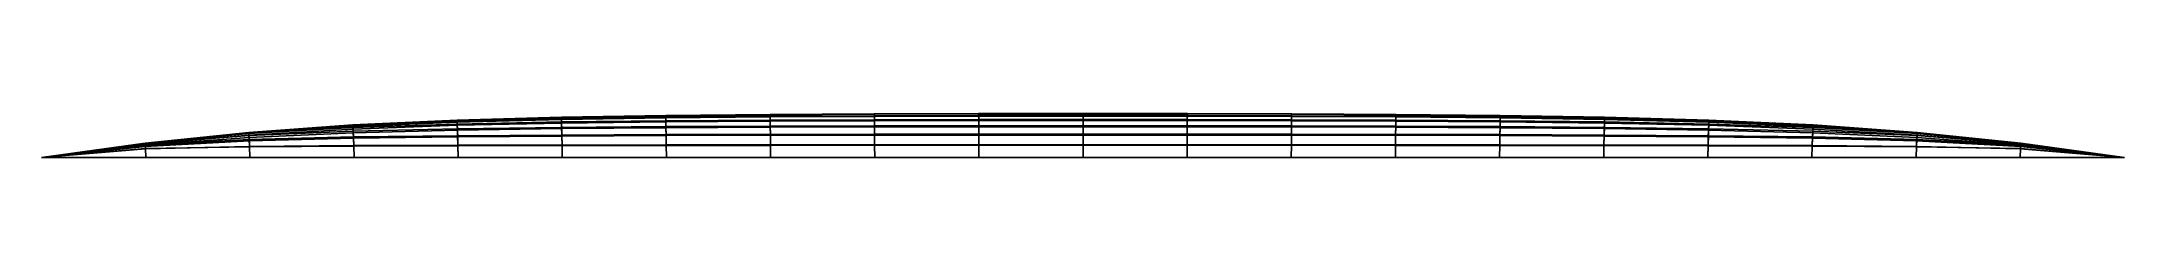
# Model space of a CAD drawing. Header units: metres. Extents: x 0 to 40, y 0 to 0.8.
import ezdxf

# ---------------------------------------------------------------- set-up
doc = ezdxf.new("R2010")
doc.units = ezdxf.units.M
doc.layers.add('Deflected structure', color=30, linetype='Continuous')
doc.layers.add('Original structure', color=3, linetype='Continuous')

msp = doc.modelspace()

# ---------------------------------------------------------------- linework, layer by layer
at = {"layer": 'Deflected structure'}
for p, q in [((11.985, 0.805, 13.463), (9.982, 0.771, 13.463)), ((11.985, 0.8, 11.535), (9.982, 0.766, 11.535)), ((13.989, 0.824, 13.463), (11.985, 0.805, 13.463)), ((13.989, 0.82, 11.535), (11.985, 0.8, 11.535)), ((11.985, 0.805, 13.463), (11.985, 0.8, 11.535)), ((11.986, 0.773, 15.391), (11.985, 0.805, 13.463)), ((11.985, 0.8, 11.535), (11.987, 0.76, 9.607)), ((15.992, 0.835, 13.463), (13.989, 0.824, 13.463)), ((15.993, 0.831, 11.534), (13.989, 0.82, 11.535)), ((13.989, 0.824, 13.463), (13.989, 0.82, 11.535)), ((13.989, 0.789, 15.392), (13.989, 0.824, 13.463)), ((13.989, 0.82, 11.535), (13.99, 0.778, 9.606)), ((17.996, 0.84, 13.463), (15.992, 0.835, 13.463)), ((15.992, 0.835, 13.463), (15.993, 0.831, 11.534)), ((15.993, 0.799, 15.392), (15.992, 0.835, 13.463)), ((17.996, 0.836, 11.534), (15.993, 0.831, 11.534)), ((15.993, 0.831, 11.534), (15.993, 0.788, 9.606)), ((17.996, 0.803, 15.392), (15.993, 0.799, 15.392)), ((20, 0.842, 13.463), (17.996, 0.84, 13.463)), ((17.996, 0.84, 13.463), (17.996, 0.836, 11.534)), ((17.996, 0.803, 15.392), (17.996, 0.84, 13.463)), ((20, 0.838, 11.534), (17.996, 0.836, 11.534)), ((17.996, 0.836, 11.534), (17.997, 0.793, 9.606)), ((20, 0.805, 15.392), (17.996, 0.803, 15.392)), ((17.997, 0.725, 17.319), (17.996, 0.803, 15.392)), ((20, 0.842, 13.463), (20, 0.838, 11.534)), ((20, 0.805, 15.392), (20, 0.842, 13.463)), ((22.004, 0.84, 13.463), (20, 0.842, 13.463)), ((20, 0.838, 11.534), (20, 0.794, 9.606)), ((22.004, 0.836, 11.534), (20, 0.838, 11.534)), ((20, 0.726, 17.319), (20, 0.805, 15.392)), ((22.004, 0.803, 15.392), (20, 0.805, 15.392)), ((22.004, 0.836, 11.534), (22.003, 0.793, 9.606)), ((22.003, 0.725, 17.319), (22.004, 0.803, 15.392)), ((22.004, 0.84, 13.463), (22.004, 0.836, 11.534)), ((22.004, 0.803, 15.392), (22.004, 0.84, 13.463)), ((24.008, 0.835, 13.463), (22.004, 0.84, 13.463)), ((24.007, 0.831, 11.534), (22.004, 0.836, 11.534)), ((24.007, 0.799, 15.392), (22.004, 0.803, 15.392)), ((24.008, 0.835, 13.463), (24.007, 0.831, 11.534)), ((24.007, 0.799, 15.392), (24.008, 0.835, 13.463)), ((24.007, 0.831, 11.534), (24.007, 0.788, 9.606)), ((26.011, 0.82, 11.535), (24.007, 0.831, 11.534)), ((26.011, 0.824, 13.463), (24.008, 0.835, 13.463)), ((26.011, 0.82, 11.535), (26.01, 0.778, 9.606)), ((26.011, 0.824, 13.463), (26.011, 0.82, 11.535)), ((26.011, 0.789, 15.392), (26.011, 0.824, 13.463)), ((28.015, 0.805, 13.463), (26.011, 0.824, 13.463)), ((28.015, 0.8, 11.535), (26.011, 0.82, 11.535)), ((28.015, 0.8, 11.535), (28.013, 0.76, 9.607)), ((28.014, 0.773, 15.391), (28.015, 0.805, 13.463)), ((28.015, 0.805, 13.463), (28.015, 0.8, 11.535)), ((30.018, 0.771, 13.463), (28.015, 0.805, 13.463)), ((30.018, 0.766, 11.535), (28.015, 0.8, 11.535)), ((3.978, 0.48, 13.462), (1.985, 0.275, 13.461)), ((3.978, 0.476, 15.388), (1.985, 0.276, 15.385)), ((3.979, 0.473, 11.536), (1.985, 0.27, 11.536)), ((3.979, 0.458, 17.313), (1.985, 0.273, 17.31)), ((3.982, 0.418, 19.239), (1.985, 0.263, 19.234)), ((3.98, 0.457, 9.611), (1.986, 0.262, 9.612)), ((3.982, 0.429, 7.685), (1.987, 0.25, 7.688)), ((5.977, 0.623, 13.463), (3.978, 0.48, 13.462)), ((5.977, 0.61, 15.389), (3.978, 0.476, 15.388)), ((3.978, 0.48, 13.462), (3.979, 0.473, 11.536)), ((3.978, 0.476, 15.388), (3.978, 0.48, 13.462)), ((3.979, 0.458, 17.313), (3.978, 0.476, 15.388)), ((5.977, 0.616, 11.536), (3.979, 0.473, 11.536)), ((5.979, 0.573, 17.316), (3.979, 0.458, 17.313)), ((3.979, 0.473, 11.536), (3.98, 0.457, 9.611)), ((3.982, 0.418, 19.239), (3.979, 0.458, 17.313)), ((5.979, 0.591, 9.609), (3.98, 0.457, 9.611)), ((3.98, 0.457, 9.611), (3.982, 0.429, 7.685)), ((5.982, 0.545, 7.683), (3.982, 0.429, 7.685)), ((5.983, 0.504, 19.242), (3.982, 0.418, 19.239)), ((3.982, 0.429, 7.685), (3.985, 0.385, 5.76)), ((3.987, 0.343, 21.164), (3.982, 0.418, 19.239)), ((5.985, 0.474, 5.758), (3.985, 0.385, 5.76)), ((7.979, 0.715, 13.463), (5.977, 0.623, 13.463)), ((7.979, 0.709, 11.535), (5.977, 0.616, 11.536)), ((7.979, 0.693, 15.391), (5.977, 0.61, 15.389)), ((5.977, 0.623, 13.463), (5.977, 0.616, 11.536)), ((5.977, 0.61, 15.389), (5.977, 0.623, 13.463)), ((5.977, 0.616, 11.536), (5.979, 0.591, 9.609)), ((5.979, 0.573, 17.316), (5.977, 0.61, 15.389)), ((7.981, 0.676, 9.608), (5.979, 0.591, 9.609)), ((7.981, 0.64, 17.318), (5.979, 0.573, 17.316)), ((5.979, 0.591, 9.609), (5.982, 0.545, 7.683)), ((5.983, 0.504, 19.242), (5.979, 0.573, 17.316)), ((7.983, 0.616, 7.682), (5.982, 0.545, 7.683)), ((5.982, 0.545, 7.683), (5.985, 0.474, 5.758)), ((7.985, 0.55, 19.243), (5.983, 0.504, 19.242)), ((5.988, 0.392, 21.166), (5.983, 0.504, 19.242)), ((7.987, 0.524, 5.756), (5.985, 0.474, 5.758)), ((5.985, 0.474, 5.758), (5.99, 0.369, 3.834)), ((7.989, 0.416, 21.167), (5.988, 0.392, 21.166)), ((9.982, 0.771, 13.463), (7.979, 0.715, 13.463)), ((9.982, 0.766, 11.535), (7.979, 0.709, 11.535)), ((9.982, 0.743, 15.391), (7.979, 0.693, 15.391)), ((7.979, 0.715, 13.463), (7.979, 0.709, 11.535)), ((7.979, 0.693, 15.391), (7.979, 0.715, 13.463)), ((7.979, 0.709, 11.535), (7.981, 0.676, 9.608)), ((7.981, 0.64, 17.318), (7.979, 0.693, 15.391)), ((9.983, 0.729, 9.607), (7.981, 0.676, 9.608)), ((9.984, 0.68, 17.318), (7.981, 0.64, 17.318)), ((7.981, 0.676, 9.608), (7.983, 0.616, 7.682)), ((7.985, 0.55, 19.243), (7.981, 0.64, 17.318)), ((9.986, 0.659, 7.681), (7.983, 0.616, 7.682)), ((7.983, 0.616, 7.682), (7.987, 0.524, 5.756)), ((9.987, 0.576, 19.244), (7.985, 0.55, 19.243)), ((7.989, 0.416, 21.167), (7.985, 0.55, 19.243)), ((9.989, 0.553, 5.756), (7.987, 0.524, 5.756)), ((7.987, 0.524, 5.756), (7.991, 0.395, 3.834)), ((9.991, 0.43, 21.167), (7.989, 0.416, 21.167)), ((7.995, 0.233, 23.086), (7.989, 0.416, 21.167)), ((9.993, 0.411, 3.833), (7.991, 0.395, 3.834)), ((11.986, 0.773, 15.391), (9.982, 0.743, 15.391)), ((9.982, 0.771, 13.463), (9.982, 0.766, 11.535)), ((9.982, 0.743, 15.391), (9.982, 0.771, 13.463)), ((9.982, 0.766, 11.535), (9.983, 0.729, 9.607)), ((9.984, 0.68, 17.318), (9.982, 0.743, 15.391)), ((11.987, 0.76, 9.607), (9.983, 0.729, 9.607)), ((9.983, 0.729, 9.607), (9.986, 0.659, 7.681)), ((11.987, 0.702, 17.319), (9.984, 0.68, 17.318)), ((9.987, 0.576, 19.244), (9.984, 0.68, 17.318)), ((11.988, 0.683, 7.68), (9.986, 0.659, 7.681)), ((9.986, 0.659, 7.681), (9.989, 0.553, 5.756)), ((11.99, 0.591, 19.244), (9.987, 0.576, 19.244)), ((9.991, 0.43, 21.167), (9.987, 0.576, 19.244)), ((11.991, 0.57, 5.755), (9.989, 0.553, 5.756)), ((9.989, 0.553, 5.756), (9.993, 0.411, 3.833)), ((11.993, 0.437, 21.167), (9.991, 0.43, 21.167)), ((9.996, 0.238, 23.086), (9.991, 0.43, 21.167)), ((11.994, 0.419, 3.833), (9.993, 0.411, 3.833)), ((9.993, 0.411, 3.833), (9.996, 0.228, 1.914)), ((13.989, 0.789, 15.392), (11.986, 0.773, 15.391)), ((11.987, 0.702, 17.319), (11.986, 0.773, 15.391)), ((13.99, 0.778, 9.606), (11.987, 0.76, 9.607)), ((11.987, 0.76, 9.607), (11.988, 0.683, 7.68)), ((13.99, 0.715, 17.319), (11.987, 0.702, 17.319)), ((11.99, 0.591, 19.244), (11.987, 0.702, 17.319)), ((13.991, 0.697, 7.68), (11.988, 0.683, 7.68)), ((11.988, 0.683, 7.68), (11.991, 0.57, 5.755)), ((13.992, 0.599, 19.245), (11.99, 0.591, 19.244)), ((11.993, 0.437, 21.167), (11.99, 0.591, 19.244)), ((13.993, 0.579, 5.755), (11.991, 0.57, 5.755)), ((11.991, 0.57, 5.755), (11.994, 0.419, 3.833)), ((13.995, 0.442, 21.167), (11.993, 0.437, 21.167)), ((11.997, 0.24, 23.086), (11.993, 0.437, 21.167)), ((13.996, 0.425, 3.833), (11.994, 0.419, 3.833)), ((11.994, 0.419, 3.833), (11.997, 0.231, 1.914)), ((15.993, 0.799, 15.392), (13.989, 0.789, 15.392)), ((13.99, 0.715, 17.319), (13.989, 0.789, 15.392)), ((15.993, 0.788, 9.606), (13.99, 0.778, 9.606)), ((13.99, 0.778, 9.606), (13.991, 0.697, 7.68)), ((15.994, 0.722, 17.319), (13.99, 0.715, 17.319)), ((13.992, 0.599, 19.245), (13.99, 0.715, 17.319)), ((15.994, 0.705, 7.679), (13.991, 0.697, 7.68)), ((13.991, 0.697, 7.68), (13.993, 0.579, 5.755)), ((15.995, 0.604, 19.245), (13.992, 0.599, 19.245)), ((13.995, 0.442, 21.167), (13.992, 0.599, 19.245)), ((15.996, 0.585, 5.755), (13.993, 0.579, 5.755)), ((13.993, 0.579, 5.755), (13.996, 0.425, 3.833)), ((15.996, 0.444, 21.167), (13.995, 0.442, 21.167)), ((13.998, 0.242, 23.086), (13.995, 0.442, 21.167)), ((15.997, 0.428, 3.833), (13.996, 0.425, 3.833)), ((13.996, 0.425, 3.833), (13.998, 0.232, 1.914)), ((15.994, 0.722, 17.319), (15.993, 0.799, 15.392)), ((17.997, 0.793, 9.606), (15.993, 0.788, 9.606)), ((15.993, 0.788, 9.606), (15.994, 0.705, 7.679)), ((17.997, 0.725, 17.319), (15.994, 0.722, 17.319)), ((15.995, 0.604, 19.245), (15.994, 0.722, 17.319)), ((17.997, 0.709, 7.679), (15.994, 0.705, 7.679)), ((15.994, 0.705, 7.679), (15.996, 0.585, 5.755)), ((17.997, 0.606, 19.245), (15.995, 0.604, 19.245)), ((15.996, 0.444, 21.167), (15.995, 0.604, 19.245)), ((17.998, 0.587, 5.755), (15.996, 0.585, 5.755)), ((15.996, 0.585, 5.755), (15.997, 0.428, 3.833)), ((17.998, 0.445, 21.167), (15.996, 0.444, 21.167)), ((15.998, 0.243, 23.086), (15.996, 0.444, 21.167)), ((17.999, 0.429, 3.833), (15.997, 0.428, 3.833)), ((15.997, 0.428, 3.833), (15.998, 0.233, 1.914)), ((20, 0.794, 9.606), (17.997, 0.793, 9.606)), ((17.997, 0.793, 9.606), (17.997, 0.709, 7.679)), ((20, 0.726, 17.319), (17.997, 0.725, 17.319)), ((17.997, 0.606, 19.245), (17.997, 0.725, 17.319)), ((20, 0.71, 7.679), (17.997, 0.709, 7.679)), ((17.997, 0.709, 7.679), (17.998, 0.587, 5.755)), ((20, 0.607, 19.245), (17.997, 0.606, 19.245)), ((17.998, 0.445, 21.167), (17.997, 0.606, 19.245)), ((20, 0.588, 5.755), (17.998, 0.587, 5.755)), ((17.998, 0.587, 5.755), (17.999, 0.429, 3.833)), ((20, 0.446, 21.167), (17.998, 0.445, 21.167)), ((17.999, 0.243, 23.086), (17.998, 0.445, 21.167)), ((17.999, 0.429, 3.833), (17.999, 0.234, 1.914)), ((20, 0.429, 3.833), (17.999, 0.429, 3.833)), ((20, 0.794, 9.606), (20, 0.71, 7.679)), ((22.003, 0.793, 9.606), (20, 0.794, 9.606)), ((20, 0.607, 19.245), (20, 0.726, 17.319)), ((22.003, 0.725, 17.319), (20, 0.726, 17.319)), ((20, 0.71, 7.679), (20, 0.588, 5.755)), ((22.003, 0.709, 7.679), (20, 0.71, 7.679)), ((20, 0.446, 21.167), (20, 0.607, 19.245)), ((22.003, 0.606, 19.245), (20, 0.607, 19.245)), ((20, 0.588, 5.755), (20, 0.429, 3.833)), ((22.002, 0.587, 5.755), (20, 0.588, 5.755)), ((20, 0.243, 23.086), (20, 0.446, 21.167)), ((22.002, 0.445, 21.167), (20, 0.446, 21.167)), ((20, 0.429, 3.833), (20, 0.234, 1.914)), ((22.001, 0.429, 3.833), (20, 0.429, 3.833)), ((22.002, 0.587, 5.755), (22.001, 0.429, 3.833)), ((22.001, 0.243, 23.086), (22.002, 0.445, 21.167)), ((22.001, 0.429, 3.833), (22.001, 0.234, 1.914)), ((24.003, 0.428, 3.833), (22.001, 0.429, 3.833)), ((22.003, 0.709, 7.679), (22.002, 0.587, 5.755)), ((22.002, 0.445, 21.167), (22.003, 0.606, 19.245)), ((24.004, 0.585, 5.755), (22.002, 0.587, 5.755)), ((24.004, 0.444, 21.167), (22.002, 0.445, 21.167)), ((22.003, 0.793, 9.606), (22.003, 0.709, 7.679)), ((24.007, 0.788, 9.606), (22.003, 0.793, 9.606)), ((22.003, 0.606, 19.245), (22.003, 0.725, 17.319)), ((24.006, 0.722, 17.319), (22.003, 0.725, 17.319)), ((24.006, 0.705, 7.679), (22.003, 0.709, 7.679)), ((24.005, 0.604, 19.245), (22.003, 0.606, 19.245)), ((24.002, 0.243, 23.086), (24.004, 0.444, 21.167)), ((24.003, 0.428, 3.833), (24.002, 0.233, 1.914)), ((24.004, 0.585, 5.755), (24.003, 0.428, 3.833)), ((26.004, 0.425, 3.833), (24.003, 0.428, 3.833)), ((24.006, 0.705, 7.679), (24.004, 0.585, 5.755)), ((24.004, 0.444, 21.167), (24.005, 0.604, 19.245)), ((26.007, 0.579, 5.755), (24.004, 0.585, 5.755)), ((26.005, 0.442, 21.167), (24.004, 0.444, 21.167)), ((24.005, 0.604, 19.245), (24.006, 0.722, 17.319)), ((26.008, 0.599, 19.245), (24.005, 0.604, 19.245)), ((24.006, 0.722, 17.319), (24.007, 0.799, 15.392)), ((24.007, 0.788, 9.606), (24.006, 0.705, 7.679)), ((26.01, 0.715, 17.319), (24.006, 0.722, 17.319)), ((26.009, 0.697, 7.68), (24.006, 0.705, 7.679)), ((26.011, 0.789, 15.392), (24.007, 0.799, 15.392)), ((26.01, 0.778, 9.606), (24.007, 0.788, 9.606)), ((26.002, 0.242, 23.086), (26.005, 0.442, 21.167)), ((26.004, 0.425, 3.833), (26.002, 0.232, 1.914)), ((26.007, 0.579, 5.755), (26.004, 0.425, 3.833)), ((28.006, 0.419, 3.833), (26.004, 0.425, 3.833)), ((26.005, 0.442, 21.167), (26.008, 0.599, 19.245)), ((28.007, 0.437, 21.167), (26.005, 0.442, 21.167)), ((26.009, 0.697, 7.68), (26.007, 0.579, 5.755)), ((28.009, 0.57, 5.755), (26.007, 0.579, 5.755)), ((26.008, 0.599, 19.245), (26.01, 0.715, 17.319)), ((28.01, 0.591, 19.244), (26.008, 0.599, 19.245)), ((26.01, 0.778, 9.606), (26.009, 0.697, 7.68)), ((28.012, 0.683, 7.68), (26.009, 0.697, 7.68)), ((26.01, 0.715, 17.319), (26.011, 0.789, 15.392)), ((28.013, 0.76, 9.607), (26.01, 0.778, 9.606)), ((28.013, 0.702, 17.319), (26.01, 0.715, 17.319)), ((28.014, 0.773, 15.391), (26.011, 0.789, 15.392)), ((28.003, 0.24, 23.086), (28.007, 0.437, 21.167)), ((28.006, 0.419, 3.833), (28.003, 0.231, 1.914)), ((28.009, 0.57, 5.755), (28.006, 0.419, 3.833)), ((30.007, 0.411, 3.833), (28.006, 0.419, 3.833)), ((28.007, 0.437, 21.167), (28.01, 0.591, 19.244)), ((30.009, 0.43, 21.167), (28.007, 0.437, 21.167)), ((28.012, 0.683, 7.68), (28.009, 0.57, 5.755)), ((30.011, 0.553, 5.756), (28.009, 0.57, 5.755)), ((28.01, 0.591, 19.244), (28.013, 0.702, 17.319)), ((30.013, 0.576, 19.244), (28.01, 0.591, 19.244)), ((28.013, 0.76, 9.607), (28.012, 0.683, 7.68)), ((30.014, 0.659, 7.681), (28.012, 0.683, 7.68)), ((28.013, 0.702, 17.319), (28.014, 0.773, 15.391)), ((30.017, 0.729, 9.607), (28.013, 0.76, 9.607)), ((30.016, 0.68, 17.318), (28.013, 0.702, 17.319)), ((30.018, 0.743, 15.391), (28.014, 0.773, 15.391)), ((30.004, 0.238, 23.086), (30.009, 0.43, 21.167)), ((30.007, 0.411, 3.833), (30.004, 0.228, 1.914)), ((30.011, 0.553, 5.756), (30.007, 0.411, 3.833)), ((32.009, 0.395, 3.834), (30.007, 0.411, 3.833)), ((30.009, 0.43, 21.167), (30.013, 0.576, 19.244)), ((32.011, 0.416, 21.167), (30.009, 0.43, 21.167)), ((30.014, 0.659, 7.681), (30.011, 0.553, 5.756)), ((32.013, 0.524, 5.756), (30.011, 0.553, 5.756)), ((30.013, 0.576, 19.244), (30.016, 0.68, 17.318)), ((32.015, 0.55, 19.243), (30.013, 0.576, 19.244)), ((30.017, 0.729, 9.607), (30.014, 0.659, 7.681)), ((32.017, 0.616, 7.682), (30.014, 0.659, 7.681)), ((30.016, 0.68, 17.318), (30.018, 0.743, 15.391)), ((32.019, 0.64, 17.318), (30.016, 0.68, 17.318)), ((30.018, 0.766, 11.535), (30.017, 0.729, 9.607)), ((32.019, 0.676, 9.608), (30.017, 0.729, 9.607)), ((30.018, 0.771, 13.463), (30.018, 0.766, 11.535)), ((30.018, 0.743, 15.391), (30.018, 0.771, 13.463)), ((32.021, 0.715, 13.463), (30.018, 0.771, 13.463)), ((32.021, 0.709, 11.535), (30.018, 0.766, 11.535)), ((32.021, 0.693, 15.391), (30.018, 0.743, 15.391)), ((32.005, 0.233, 23.086), (32.011, 0.416, 21.167)), ((32.013, 0.524, 5.756), (32.009, 0.395, 3.834)), ((32.011, 0.416, 21.167), (32.015, 0.55, 19.243)), ((34.012, 0.392, 21.166), (32.011, 0.416, 21.167)), ((32.017, 0.616, 7.682), (32.013, 0.524, 5.756)), ((34.015, 0.474, 5.758), (32.013, 0.524, 5.756)), ((32.015, 0.55, 19.243), (32.019, 0.64, 17.318)), ((34.017, 0.504, 19.242), (32.015, 0.55, 19.243)), ((32.019, 0.676, 9.608), (32.017, 0.616, 7.682)), ((34.018, 0.545, 7.683), (32.017, 0.616, 7.682)), ((32.021, 0.709, 11.535), (32.019, 0.676, 9.608)), ((32.019, 0.64, 17.318), (32.021, 0.693, 15.391)), ((34.021, 0.591, 9.609), (32.019, 0.676, 9.608)), ((34.021, 0.573, 17.316), (32.019, 0.64, 17.318)), ((32.021, 0.715, 13.463), (32.021, 0.709, 11.535)), ((32.021, 0.693, 15.391), (32.021, 0.715, 13.463)), ((34.023, 0.623, 13.463), (32.021, 0.715, 13.463)), ((34.023, 0.616, 11.536), (32.021, 0.709, 11.535)), ((34.023, 0.61, 15.389), (32.021, 0.693, 15.391)), ((34.015, 0.474, 5.758), (34.01, 0.369, 3.834)), ((34.012, 0.392, 21.166), (34.017, 0.504, 19.242)), ((34.018, 0.545, 7.683), (34.015, 0.474, 5.758)), ((36.015, 0.385, 5.76), (34.015, 0.474, 5.758)), ((34.017, 0.504, 19.242), (34.021, 0.573, 17.316)), ((36.018, 0.418, 19.239), (34.017, 0.504, 19.242)), ((34.021, 0.591, 9.609), (34.018, 0.545, 7.683)), ((36.018, 0.429, 7.685), (34.018, 0.545, 7.683)), ((34.023, 0.616, 11.536), (34.021, 0.591, 9.609)), ((34.021, 0.573, 17.316), (34.023, 0.61, 15.389)), ((36.02, 0.457, 9.611), (34.021, 0.591, 9.609)), ((36.021, 0.458, 17.313), (34.021, 0.573, 17.316)), ((34.023, 0.623, 13.463), (34.023, 0.616, 11.536)), ((34.023, 0.61, 15.389), (34.023, 0.623, 13.463)), ((36.022, 0.48, 13.462), (34.023, 0.623, 13.463)), ((36.021, 0.473, 11.536), (34.023, 0.616, 11.536)), ((36.022, 0.476, 15.388), (34.023, 0.61, 15.389)), ((36.013, 0.343, 21.164), (36.018, 0.418, 19.239)), ((36.018, 0.429, 7.685), (36.015, 0.385, 5.76)), ((36.018, 0.418, 19.239), (36.021, 0.458, 17.313)), ((36.02, 0.457, 9.611), (36.018, 0.429, 7.685)), ((38.013, 0.25, 7.688), (36.018, 0.429, 7.685)), ((38.015, 0.263, 19.234), (36.018, 0.418, 19.239)), ((36.021, 0.473, 11.536), (36.02, 0.457, 9.611)), ((38.014, 0.262, 9.612), (36.02, 0.457, 9.611)), ((36.022, 0.48, 13.462), (36.021, 0.473, 11.536)), ((36.021, 0.458, 17.313), (36.022, 0.476, 15.388)), ((38.015, 0.27, 11.536), (36.021, 0.473, 11.536)), ((38.015, 0.273, 17.31), (36.021, 0.458, 17.313)), ((36.022, 0.476, 15.388), (36.022, 0.48, 13.462)), ((38.015, 0.275, 13.461), (36.022, 0.48, 13.462)), ((38.015, 0.276, 15.385), (36.022, 0.476, 15.388)), ((1.985, 0.276, 15.385), (0, 0, 15.385)), ((1.985, 0.275, 13.461), (0, 0, 13.462)), ((1.985, 0.273, 17.31), (0, 0, 17.308)), ((1.985, 0.27, 11.536), (0, 0, 11.538)), ((1.985, 0.263, 19.234), (0, 0, 19.231)), ((1.986, 0.262, 9.612), (0, 0, 9.615)), ((1.987, 0.25, 7.688), (0, 0, 7.692)), ((1.988, 0.237, 21.159), (0, 0, 21.154)), ((1.989, 0.233, 5.764), (0, 0, 5.769)), ((1.99, 0.212, 3.84), (0, 0, 3.846)), ((1.994, 0.169, 1.916), (0, 0, 1.923)), ((1.994, 0.168, 23.082), (0, 0, 23.077)), ((1.985, 0.276, 15.385), (1.985, 0.275, 13.461)), ((1.985, 0.273, 17.31), (1.985, 0.276, 15.385)), ((1.985, 0.275, 13.461), (1.985, 0.27, 11.536)), ((1.985, 0.263, 19.234), (1.985, 0.273, 17.31)), ((1.985, 0.27, 11.536), (1.986, 0.262, 9.612)), ((1.988, 0.237, 21.159), (1.985, 0.263, 19.234)), ((1.986, 0.262, 9.612), (1.987, 0.25, 7.688)), ((1.987, 0.25, 7.688), (1.989, 0.233, 5.764)), ((3.987, 0.343, 21.164), (1.988, 0.237, 21.159)), ((1.994, 0.168, 23.082), (1.988, 0.237, 21.159)), ((3.985, 0.385, 5.76), (1.989, 0.233, 5.764)), ((1.989, 0.233, 5.764), (1.99, 0.212, 3.84)), ((3.989, 0.319, 3.836), (1.99, 0.212, 3.84)), ((1.99, 0.212, 3.84), (1.994, 0.169, 1.916)), ((3.994, 0.21, 23.085), (1.994, 0.168, 23.082)), ((3.994, 0.204, 1.914), (1.994, 0.169, 1.916)), ((1.994, 0.169, 1.916), (2, 0)), ((2, 0, 25), (1.994, 0.168, 23.082)), ((3.985, 0.385, 5.76), (3.989, 0.319, 3.836)), ((5.988, 0.392, 21.166), (3.987, 0.343, 21.164)), ((3.994, 0.21, 23.085), (3.987, 0.343, 21.164)), ((5.99, 0.369, 3.834), (3.989, 0.319, 3.836)), ((3.989, 0.319, 3.836), (3.994, 0.204, 1.914)), ((5.995, 0.226, 23.086), (3.994, 0.21, 23.085)), ((5.995, 0.216, 1.914), (3.994, 0.204, 1.914)), ((4, 0, 25), (3.994, 0.21, 23.085)), ((3.994, 0.204, 1.914), (4, 0)), ((5.995, 0.226, 23.086), (5.988, 0.392, 21.166)), ((7.991, 0.395, 3.834), (5.99, 0.369, 3.834)), ((5.99, 0.369, 3.834), (5.995, 0.216, 1.914)), ((7.995, 0.233, 23.086), (5.995, 0.226, 23.086)), ((6, 0, 25), (5.995, 0.226, 23.086)), ((7.995, 0.223, 1.914), (5.995, 0.216, 1.914)), ((5.995, 0.216, 1.914), (6, 0)), ((7.991, 0.395, 3.834), (7.995, 0.223, 1.914)), ((9.996, 0.238, 23.086), (7.995, 0.233, 23.086)), ((8, 0, 25), (7.995, 0.233, 23.086)), ((9.996, 0.228, 1.914), (7.995, 0.223, 1.914)), ((7.995, 0.223, 1.914), (8, 0)), ((11.997, 0.24, 23.086), (9.996, 0.238, 23.086)), ((10, 0, 25), (9.996, 0.238, 23.086)), ((11.997, 0.231, 1.914), (9.996, 0.228, 1.914)), ((9.996, 0.228, 1.914), (10, 0)), ((13.998, 0.242, 23.086), (11.997, 0.24, 23.086)), ((12, 0, 25), (11.997, 0.24, 23.086)), ((13.998, 0.232, 1.914), (11.997, 0.231, 1.914)), ((11.997, 0.231, 1.914), (12, 0)), ((15.998, 0.243, 23.086), (13.998, 0.242, 23.086)), ((14, 0, 25), (13.998, 0.242, 23.086)), ((15.998, 0.233, 1.914), (13.998, 0.232, 1.914)), ((13.998, 0.232, 1.914), (14, 0)), ((16, 0, 25), (15.998, 0.243, 23.086)), ((17.999, 0.243, 23.086), (15.998, 0.243, 23.086)), ((17.999, 0.234, 1.914), (15.998, 0.233, 1.914)), ((15.998, 0.233, 1.914), (16, 0)), ((18, 0, 25), (17.999, 0.243, 23.086)), ((20, 0.243, 23.086), (17.999, 0.243, 23.086)), ((17.999, 0.234, 1.914), (18, 0)), ((20, 0.234, 1.914), (17.999, 0.234, 1.914)), ((20, 0, 25), (20, 0.243, 23.086)), ((22.001, 0.243, 23.086), (20, 0.243, 23.086)), ((20, 0.234, 1.914), (20, 0)), ((22.001, 0.234, 1.914), (20, 0.234, 1.914)), ((22, 0, 25), (22.001, 0.243, 23.086)), ((22.001, 0.234, 1.914), (22, 0)), ((24.002, 0.243, 23.086), (22.001, 0.243, 23.086)), ((24.002, 0.233, 1.914), (22.001, 0.234, 1.914)), ((24, 0, 25), (24.002, 0.243, 23.086)), ((24.002, 0.233, 1.914), (24, 0)), ((26.002, 0.242, 23.086), (24.002, 0.243, 23.086)), ((26.002, 0.232, 1.914), (24.002, 0.233, 1.914)), ((26, 0, 25), (26.002, 0.242, 23.086)), ((26.002, 0.232, 1.914), (26, 0)), ((28.003, 0.24, 23.086), (26.002, 0.242, 23.086)), ((28.003, 0.231, 1.914), (26.002, 0.232, 1.914)), ((28, 0, 25), (28.003, 0.24, 23.086)), ((28.003, 0.231, 1.914), (28, 0)), ((30.004, 0.238, 23.086), (28.003, 0.24, 23.086)), ((30.004, 0.228, 1.914), (28.003, 0.231, 1.914)), ((30, 0, 25), (30.004, 0.238, 23.086)), ((30.004, 0.228, 1.914), (30, 0)), ((32.005, 0.233, 23.086), (30.004, 0.238, 23.086)), ((32.005, 0.223, 1.914), (30.004, 0.228, 1.914)), ((32, 0, 25), (32.005, 0.233, 23.086)), ((32.005, 0.223, 1.914), (32, 0)), ((32.009, 0.395, 3.834), (32.005, 0.223, 1.914)), ((34.005, 0.226, 23.086), (32.005, 0.233, 23.086)), ((34.005, 0.216, 1.914), (32.005, 0.223, 1.914)), ((34.01, 0.369, 3.834), (32.009, 0.395, 3.834)), ((34, 0, 25), (34.005, 0.226, 23.086)), ((34.005, 0.216, 1.914), (34, 0)), ((34.005, 0.226, 23.086), (34.012, 0.392, 21.166)), ((34.01, 0.369, 3.834), (34.005, 0.216, 1.914)), ((36.006, 0.21, 23.085), (34.005, 0.226, 23.086)), ((36.006, 0.204, 1.914), (34.005, 0.216, 1.914)), ((36.011, 0.319, 3.836), (34.01, 0.369, 3.834)), ((36.013, 0.343, 21.164), (34.012, 0.392, 21.166)), ((36, 0, 25), (36.006, 0.21, 23.085)), ((36.006, 0.204, 1.914), (36, 0)), ((36.006, 0.21, 23.085), (36.013, 0.343, 21.164)), ((36.011, 0.319, 3.836), (36.006, 0.204, 1.914)), ((38.006, 0.168, 23.082), (36.006, 0.21, 23.085)), ((38.006, 0.169, 1.916), (36.006, 0.204, 1.914)), ((36.015, 0.385, 5.76), (36.011, 0.319, 3.836)), ((38.01, 0.212, 3.84), (36.011, 0.319, 3.836)), ((38.012, 0.237, 21.159), (36.013, 0.343, 21.164)), ((38.011, 0.233, 5.764), (36.015, 0.385, 5.76)), ((38.006, 0.169, 1.916), (38, 0)), ((38, 0, 25), (38.006, 0.168, 23.082)), ((38.006, 0.168, 23.082), (38.012, 0.237, 21.159)), ((38.01, 0.212, 3.84), (38.006, 0.169, 1.916)), ((40, 0, 1.923), (38.006, 0.169, 1.916)), ((40, 0, 23.077), (38.006, 0.168, 23.082)), ((38.011, 0.233, 5.764), (38.01, 0.212, 3.84)), ((40, 0, 3.846), (38.01, 0.212, 3.84)), ((38.013, 0.25, 7.688), (38.011, 0.233, 5.764)), ((40, 0, 5.769), (38.011, 0.233, 5.764)), ((38.012, 0.237, 21.159), (38.015, 0.263, 19.234)), ((40, 0, 21.154), (38.012, 0.237, 21.159)), ((38.014, 0.262, 9.612), (38.013, 0.25, 7.688)), ((40, 0, 7.692), (38.013, 0.25, 7.688)), ((38.015, 0.27, 11.536), (38.014, 0.262, 9.612)), ((40, 0, 9.615), (38.014, 0.262, 9.612)), ((38.015, 0.276, 15.385), (38.015, 0.275, 13.461)), ((38.015, 0.273, 17.31), (38.015, 0.276, 15.385)), ((40, 0, 15.385), (38.015, 0.276, 15.385)), ((38.015, 0.275, 13.461), (38.015, 0.27, 11.536)), ((40, 0, 13.462), (38.015, 0.275, 13.461)), ((38.015, 0.263, 19.234), (38.015, 0.273, 17.31)), ((40, 0, 17.308), (38.015, 0.273, 17.31)), ((40, 0, 11.538), (38.015, 0.27, 11.536)), ((40, 0, 19.231), (38.015, 0.263, 19.234))]:
    msp.add_line(p, q, dxfattribs=at)
at = {"layer": 'Original structure'}
for p, q in [((2, 0, 1.923), (0, 0, 1.923)), ((2, 0, 3.846), (0, 0, 3.846)), ((2, 0, 5.769), (0, 0, 5.769)), ((2, 0, 7.692), (0, 0, 7.692)), ((2, 0, 9.615), (0, 0, 9.615)), ((2, 0, 11.538), (0, 0, 11.538)), ((2, 0, 13.462), (0, 0, 13.462)), ((2, 0, 15.385), (0, 0, 15.385)), ((2, 0, 17.308), (0, 0, 17.308)), ((2, 0, 19.231), (0, 0, 19.231)), ((2, 0, 21.154), (0, 0, 21.154)), ((2, 0, 23.077), (0, 0, 23.077)), ((2, 0, 1.923), (2, 0)), ((2, 0, 3.846), (2, 0, 1.923)), ((2, 0, 5.769), (2, 0, 3.846)), ((2, 0, 7.692), (2, 0, 5.769)), ((2, 0, 9.615), (2, 0, 7.692)), ((2, 0, 11.538), (2, 0, 9.615)), ((2, 0, 13.462), (2, 0, 11.538)), ((2, 0, 15.385), (2, 0, 13.462)), ((2, 0, 17.308), (2, 0, 15.385)), ((2, 0, 19.231), (2, 0, 17.308)), ((2, 0, 21.154), (2, 0, 19.231)), ((2, 0, 23.077), (2, 0, 21.154)), ((2, 0, 25), (2, 0, 23.077)), ((4, 0, 1.923), (2, 0, 1.923)), ((4, 0, 3.846), (2, 0, 3.846)), ((4, 0, 5.769), (2, 0, 5.769)), ((4, 0, 7.692), (2, 0, 7.692)), ((4, 0, 9.615), (2, 0, 9.615)), ((4, 0, 11.538), (2, 0, 11.538)), ((4, 0, 13.462), (2, 0, 13.462)), ((4, 0, 15.385), (2, 0, 15.385)), ((4, 0, 17.308), (2, 0, 17.308)), ((4, 0, 19.231), (2, 0, 19.231)), ((4, 0, 21.154), (2, 0, 21.154)), ((4, 0, 23.077), (2, 0, 23.077)), ((4, 0, 1.923), (4, 0)), ((4, 0, 3.846), (4, 0, 1.923)), ((4, 0, 5.769), (4, 0, 3.846)), ((4, 0, 7.692), (4, 0, 5.769)), ((4, 0, 9.615), (4, 0, 7.692)), ((4, 0, 11.538), (4, 0, 9.615)), ((4, 0, 13.462), (4, 0, 11.538)), ((4, 0, 15.385), (4, 0, 13.462)), ((4, 0, 17.308), (4, 0, 15.385)), ((4, 0, 19.231), (4, 0, 17.308)), ((4, 0, 21.154), (4, 0, 19.231)), ((4, 0, 23.077), (4, 0, 21.154)), ((4, 0, 25), (4, 0, 23.077)), ((6, 0, 1.923), (4, 0, 1.923)), ((6, 0, 3.846), (4, 0, 3.846)), ((6, 0, 5.769), (4, 0, 5.769)), ((6, 0, 7.692), (4, 0, 7.692)), ((6, 0, 9.615), (4, 0, 9.615)), ((6, 0, 11.538), (4, 0, 11.538)), ((6, 0, 13.462), (4, 0, 13.462)), ((6, 0, 15.385), (4, 0, 15.385)), ((6, 0, 17.308), (4, 0, 17.308)), ((6, 0, 19.231), (4, 0, 19.231)), ((6, 0, 21.154), (4, 0, 21.154)), ((6, 0, 23.077), (4, 0, 23.077)), ((6, 0, 1.923), (6, 0)), ((6, 0, 3.846), (6, 0, 1.923)), ((6, 0, 5.769), (6, 0, 3.846)), ((6, 0, 7.692), (6, 0, 5.769)), ((6, 0, 9.615), (6, 0, 7.692)), ((6, 0, 11.538), (6, 0, 9.615)), ((6, 0, 13.462), (6, 0, 11.538)), ((6, 0, 15.385), (6, 0, 13.462)), ((6, 0, 17.308), (6, 0, 15.385)), ((6, 0, 19.231), (6, 0, 17.308)), ((6, 0, 21.154), (6, 0, 19.231)), ((6, 0, 23.077), (6, 0, 21.154)), ((6, 0, 25), (6, 0, 23.077)), ((8, 0, 1.923), (6, 0, 1.923)), ((8, 0, 3.846), (6, 0, 3.846)), ((8, 0, 5.769), (6, 0, 5.769)), ((8, 0, 7.692), (6, 0, 7.692)), ((8, 0, 9.615), (6, 0, 9.615)), ((8, 0, 11.538), (6, 0, 11.538)), ((8, 0, 13.462), (6, 0, 13.462)), ((8, 0, 15.385), (6, 0, 15.385)), ((8, 0, 17.308), (6, 0, 17.308)), ((8, 0, 19.231), (6, 0, 19.231)), ((8, 0, 21.154), (6, 0, 21.154)), ((8, 0, 23.077), (6, 0, 23.077)), ((8, 0, 1.923), (8, 0)), ((8, 0, 3.846), (8, 0, 1.923)), ((8, 0, 5.769), (8, 0, 3.846)), ((8, 0, 7.692), (8, 0, 5.769)), ((8, 0, 9.615), (8, 0, 7.692)), ((8, 0, 11.538), (8, 0, 9.615)), ((8, 0, 13.462), (8, 0, 11.538)), ((8, 0, 15.385), (8, 0, 13.462)), ((8, 0, 17.308), (8, 0, 15.385)), ((8, 0, 19.231), (8, 0, 17.308)), ((8, 0, 21.154), (8, 0, 19.231)), ((8, 0, 23.077), (8, 0, 21.154)), ((8, 0, 25), (8, 0, 23.077)), ((10, 0, 1.923), (8, 0, 1.923)), ((10, 0, 3.846), (8, 0, 3.846)), ((10, 0, 5.769), (8, 0, 5.769)), ((10, 0, 7.692), (8, 0, 7.692)), ((10, 0, 9.615), (8, 0, 9.615)), ((10, 0, 11.538), (8, 0, 11.538)), ((10, 0, 13.462), (8, 0, 13.462)), ((10, 0, 15.385), (8, 0, 15.385)), ((10, 0, 17.308), (8, 0, 17.308)), ((10, 0, 19.231), (8, 0, 19.231)), ((10, 0, 21.154), (8, 0, 21.154)), ((10, 0, 23.077), (8, 0, 23.077)), ((10, 0, 1.923), (10, 0)), ((10, 0, 3.846), (10, 0, 1.923)), ((10, 0, 5.769), (10, 0, 3.846)), ((10, 0, 7.692), (10, 0, 5.769)), ((10, 0, 9.615), (10, 0, 7.692)), ((10, 0, 11.538), (10, 0, 9.615)), ((10, 0, 13.462), (10, 0, 11.538)), ((10, 0, 15.385), (10, 0, 13.462)), ((10, 0, 17.308), (10, 0, 15.385)), ((10, 0, 19.231), (10, 0, 17.308)), ((10, 0, 21.154), (10, 0, 19.231)), ((10, 0, 23.077), (10, 0, 21.154)), ((10, 0, 25), (10, 0, 23.077)), ((12, 0, 1.923), (10, 0, 1.923)), ((12, 0, 3.846), (10, 0, 3.846)), ((12, 0, 5.769), (10, 0, 5.769)), ((12, 0, 7.692), (10, 0, 7.692)), ((12, 0, 9.615), (10, 0, 9.615)), ((12, 0, 11.538), (10, 0, 11.538)), ((12, 0, 13.462), (10, 0, 13.462)), ((12, 0, 15.385), (10, 0, 15.385)), ((12, 0, 17.308), (10, 0, 17.308)), ((12, 0, 19.231), (10, 0, 19.231)), ((12, 0, 21.154), (10, 0, 21.154)), ((12, 0, 23.077), (10, 0, 23.077)), ((12, 0, 1.923), (12, 0)), ((12, 0, 3.846), (12, 0, 1.923)), ((12, 0, 5.769), (12, 0, 3.846)), ((12, 0, 7.692), (12, 0, 5.769)), ((12, 0, 9.615), (12, 0, 7.692)), ((12, 0, 11.538), (12, 0, 9.615)), ((12, 0, 13.462), (12, 0, 11.538)), ((12, 0, 15.385), (12, 0, 13.462)), ((12, 0, 17.308), (12, 0, 15.385)), ((12, 0, 19.231), (12, 0, 17.308)), ((12, 0, 21.154), (12, 0, 19.231)), ((12, 0, 23.077), (12, 0, 21.154)), ((12, 0, 25), (12, 0, 23.077)), ((14, 0, 1.923), (12, 0, 1.923)), ((14, 0, 3.846), (12, 0, 3.846)), ((14, 0, 5.769), (12, 0, 5.769)), ((14, 0, 7.692), (12, 0, 7.692)), ((14, 0, 9.615), (12, 0, 9.615)), ((14, 0, 11.538), (12, 0, 11.538)), ((14, 0, 13.462), (12, 0, 13.462)), ((14, 0, 15.385), (12, 0, 15.385)), ((14, 0, 17.308), (12, 0, 17.308)), ((14, 0, 19.231), (12, 0, 19.231)), ((14, 0, 21.154), (12, 0, 21.154)), ((14, 0, 23.077), (12, 0, 23.077)), ((14, 0, 1.923), (14, 0)), ((14, 0, 3.846), (14, 0, 1.923)), ((14, 0, 5.769), (14, 0, 3.846)), ((14, 0, 7.692), (14, 0, 5.769)), ((14, 0, 9.615), (14, 0, 7.692)), ((14, 0, 11.538), (14, 0, 9.615)), ((14, 0, 13.462), (14, 0, 11.538)), ((14, 0, 15.385), (14, 0, 13.462)), ((14, 0, 17.308), (14, 0, 15.385)), ((14, 0, 19.231), (14, 0, 17.308)), ((14, 0, 21.154), (14, 0, 19.231)), ((14, 0, 23.077), (14, 0, 21.154)), ((14, 0, 25), (14, 0, 23.077)), ((16, 0, 1.923), (14, 0, 1.923)), ((16, 0, 3.846), (14, 0, 3.846)), ((16, 0, 5.769), (14, 0, 5.769)), ((16, 0, 7.692), (14, 0, 7.692)), ((16, 0, 9.615), (14, 0, 9.615)), ((16, 0, 11.538), (14, 0, 11.538)), ((16, 0, 13.462), (14, 0, 13.462)), ((16, 0, 15.385), (14, 0, 15.385)), ((16, 0, 17.308), (14, 0, 17.308)), ((16, 0, 19.231), (14, 0, 19.231)), ((16, 0, 21.154), (14, 0, 21.154)), ((16, 0, 23.077), (14, 0, 23.077)), ((16, 0, 1.923), (16, 0)), ((16, 0, 3.846), (16, 0, 1.923)), ((16, 0, 5.769), (16, 0, 3.846)), ((16, 0, 7.692), (16, 0, 5.769)), ((16, 0, 9.615), (16, 0, 7.692)), ((16, 0, 11.538), (16, 0, 9.615)), ((16, 0, 13.462), (16, 0, 11.538)), ((16, 0, 15.385), (16, 0, 13.462)), ((16, 0, 17.308), (16, 0, 15.385)), ((16, 0, 19.231), (16, 0, 17.308)), ((16, 0, 21.154), (16, 0, 19.231)), ((16, 0, 23.077), (16, 0, 21.154)), ((16, 0, 25), (16, 0, 23.077)), ((18, 0, 1.923), (16, 0, 1.923)), ((18, 0, 3.846), (16, 0, 3.846)), ((18, 0, 5.769), (16, 0, 5.769)), ((18, 0, 7.692), (16, 0, 7.692)), ((18, 0, 9.615), (16, 0, 9.615)), ((18, 0, 11.538), (16, 0, 11.538)), ((18, 0, 13.462), (16, 0, 13.462)), ((18, 0, 15.385), (16, 0, 15.385)), ((18, 0, 17.308), (16, 0, 17.308)), ((18, 0, 19.231), (16, 0, 19.231)), ((18, 0, 21.154), (16, 0, 21.154)), ((18, 0, 23.077), (16, 0, 23.077)), ((18, 0, 1.923), (18, 0)), ((18, 0, 3.846), (18, 0, 1.923)), ((18, 0, 5.769), (18, 0, 3.846)), ((18, 0, 7.692), (18, 0, 5.769)), ((18, 0, 9.615), (18, 0, 7.692)), ((18, 0, 11.538), (18, 0, 9.615)), ((18, 0, 13.462), (18, 0, 11.538)), ((18, 0, 15.385), (18, 0, 13.462)), ((18, 0, 17.308), (18, 0, 15.385)), ((18, 0, 19.231), (18, 0, 17.308)), ((18, 0, 21.154), (18, 0, 19.231)), ((18, 0, 23.077), (18, 0, 21.154)), ((18, 0, 25), (18, 0, 23.077)), ((20, 0, 1.923), (18, 0, 1.923)), ((20, 0, 3.846), (18, 0, 3.846)), ((20, 0, 5.769), (18, 0, 5.769)), ((20, 0, 7.692), (18, 0, 7.692)), ((20, 0, 9.615), (18, 0, 9.615)), ((20, 0, 11.538), (18, 0, 11.538)), ((20, 0, 13.462), (18, 0, 13.462)), ((20, 0, 15.385), (18, 0, 15.385)), ((20, 0, 17.308), (18, 0, 17.308)), ((20, 0, 19.231), (18, 0, 19.231)), ((20, 0, 21.154), (18, 0, 21.154)), ((20, 0, 23.077), (18, 0, 23.077)), ((20, 0, 1.923), (20, 0)), ((20, 0, 3.846), (20, 0, 1.923)), ((20, 0, 5.769), (20, 0, 3.846)), ((20, 0, 7.692), (20, 0, 5.769)), ((20, 0, 9.615), (20, 0, 7.692)), ((20, 0, 11.538), (20, 0, 9.615)), ((20, 0, 13.462), (20, 0, 11.538)), ((20, 0, 15.385), (20, 0, 13.462)), ((20, 0, 17.308), (20, 0, 15.385)), ((20, 0, 19.231), (20, 0, 17.308)), ((20, 0, 21.154), (20, 0, 19.231)), ((20, 0, 23.077), (20, 0, 21.154)), ((20, 0, 25), (20, 0, 23.077)), ((22, 0, 1.923), (20, 0, 1.923)), ((22, 0, 3.846), (20, 0, 3.846)), ((22, 0, 5.769), (20, 0, 5.769)), ((22, 0, 7.692), (20, 0, 7.692)), ((22, 0, 9.615), (20, 0, 9.615)), ((22, 0, 11.538), (20, 0, 11.538)), ((22, 0, 13.462), (20, 0, 13.462)), ((22, 0, 15.385), (20, 0, 15.385)), ((22, 0, 17.308), (20, 0, 17.308)), ((22, 0, 19.231), (20, 0, 19.231)), ((22, 0, 21.154), (20, 0, 21.154)), ((22, 0, 23.077), (20, 0, 23.077)), ((22, 0, 1.923), (22, 0)), ((22, 0, 3.846), (22, 0, 1.923)), ((22, 0, 5.769), (22, 0, 3.846)), ((22, 0, 7.692), (22, 0, 5.769)), ((22, 0, 9.615), (22, 0, 7.692)), ((22, 0, 11.538), (22, 0, 9.615)), ((22, 0, 13.462), (22, 0, 11.538)), ((22, 0, 15.385), (22, 0, 13.462)), ((22, 0, 17.308), (22, 0, 15.385)), ((22, 0, 19.231), (22, 0, 17.308)), ((22, 0, 21.154), (22, 0, 19.231)), ((22, 0, 23.077), (22, 0, 21.154)), ((22, 0, 25), (22, 0, 23.077)), ((24, 0, 1.923), (22, 0, 1.923)), ((24, 0, 3.846), (22, 0, 3.846)), ((24, 0, 5.769), (22, 0, 5.769)), ((24, 0, 7.692), (22, 0, 7.692)), ((24, 0, 9.615), (22, 0, 9.615)), ((24, 0, 11.538), (22, 0, 11.538)), ((24, 0, 13.462), (22, 0, 13.462)), ((24, 0, 15.385), (22, 0, 15.385)), ((24, 0, 17.308), (22, 0, 17.308)), ((24, 0, 19.231), (22, 0, 19.231)), ((24, 0, 21.154), (22, 0, 21.154)), ((24, 0, 23.077), (22, 0, 23.077)), ((24, 0, 1.923), (24, 0)), ((24, 0, 3.846), (24, 0, 1.923)), ((24, 0, 5.769), (24, 0, 3.846)), ((24, 0, 7.692), (24, 0, 5.769)), ((24, 0, 9.615), (24, 0, 7.692)), ((24, 0, 11.538), (24, 0, 9.615)), ((24, 0, 13.462), (24, 0, 11.538)), ((24, 0, 15.385), (24, 0, 13.462)), ((24, 0, 17.308), (24, 0, 15.385)), ((24, 0, 19.231), (24, 0, 17.308)), ((24, 0, 21.154), (24, 0, 19.231)), ((24, 0, 23.077), (24, 0, 21.154)), ((24, 0, 25), (24, 0, 23.077)), ((26, 0, 1.923), (24, 0, 1.923)), ((26, 0, 3.846), (24, 0, 3.846)), ((26, 0, 5.769), (24, 0, 5.769)), ((26, 0, 7.692), (24, 0, 7.692)), ((26, 0, 9.615), (24, 0, 9.615)), ((26, 0, 11.538), (24, 0, 11.538)), ((26, 0, 13.462), (24, 0, 13.462)), ((26, 0, 15.385), (24, 0, 15.385)), ((26, 0, 17.308), (24, 0, 17.308)), ((26, 0, 19.231), (24, 0, 19.231)), ((26, 0, 21.154), (24, 0, 21.154)), ((26, 0, 23.077), (24, 0, 23.077)), ((26, 0, 1.923), (26, 0)), ((26, 0, 3.846), (26, 0, 1.923)), ((26, 0, 5.769), (26, 0, 3.846)), ((26, 0, 7.692), (26, 0, 5.769)), ((26, 0, 9.615), (26, 0, 7.692)), ((26, 0, 11.538), (26, 0, 9.615)), ((26, 0, 13.462), (26, 0, 11.538)), ((26, 0, 15.385), (26, 0, 13.462)), ((26, 0, 17.308), (26, 0, 15.385)), ((26, 0, 19.231), (26, 0, 17.308)), ((26, 0, 21.154), (26, 0, 19.231)), ((26, 0, 23.077), (26, 0, 21.154)), ((26, 0, 25), (26, 0, 23.077)), ((28, 0, 1.923), (26, 0, 1.923)), ((28, 0, 3.846), (26, 0, 3.846)), ((28, 0, 5.769), (26, 0, 5.769)), ((28, 0, 7.692), (26, 0, 7.692)), ((28, 0, 9.615), (26, 0, 9.615)), ((28, 0, 11.538), (26, 0, 11.538)), ((28, 0, 13.462), (26, 0, 13.462)), ((28, 0, 15.385), (26, 0, 15.385)), ((28, 0, 17.308), (26, 0, 17.308)), ((28, 0, 19.231), (26, 0, 19.231)), ((28, 0, 21.154), (26, 0, 21.154)), ((28, 0, 23.077), (26, 0, 23.077)), ((28, 0, 1.923), (28, 0)), ((28, 0, 3.846), (28, 0, 1.923)), ((28, 0, 5.769), (28, 0, 3.846)), ((28, 0, 7.692), (28, 0, 5.769)), ((28, 0, 9.615), (28, 0, 7.692)), ((28, 0, 11.538), (28, 0, 9.615)), ((28, 0, 13.462), (28, 0, 11.538)), ((28, 0, 15.385), (28, 0, 13.462)), ((28, 0, 17.308), (28, 0, 15.385)), ((28, 0, 19.231), (28, 0, 17.308)), ((28, 0, 21.154), (28, 0, 19.231)), ((28, 0, 23.077), (28, 0, 21.154)), ((28, 0, 25), (28, 0, 23.077)), ((30, 0, 1.923), (28, 0, 1.923)), ((30, 0, 3.846), (28, 0, 3.846)), ((30, 0, 5.769), (28, 0, 5.769)), ((30, 0, 7.692), (28, 0, 7.692)), ((30, 0, 9.615), (28, 0, 9.615)), ((30, 0, 11.538), (28, 0, 11.538)), ((30, 0, 13.462), (28, 0, 13.462)), ((30, 0, 15.385), (28, 0, 15.385)), ((30, 0, 17.308), (28, 0, 17.308)), ((30, 0, 19.231), (28, 0, 19.231)), ((30, 0, 21.154), (28, 0, 21.154)), ((30, 0, 23.077), (28, 0, 23.077)), ((30, 0, 1.923), (30, 0)), ((30, 0, 3.846), (30, 0, 1.923)), ((30, 0, 5.769), (30, 0, 3.846)), ((30, 0, 7.692), (30, 0, 5.769)), ((30, 0, 9.615), (30, 0, 7.692)), ((30, 0, 11.538), (30, 0, 9.615)), ((30, 0, 13.462), (30, 0, 11.538)), ((30, 0, 15.385), (30, 0, 13.462)), ((30, 0, 17.308), (30, 0, 15.385)), ((30, 0, 19.231), (30, 0, 17.308)), ((30, 0, 21.154), (30, 0, 19.231)), ((30, 0, 23.077), (30, 0, 21.154)), ((30, 0, 25), (30, 0, 23.077)), ((32, 0, 1.923), (30, 0, 1.923)), ((32, 0, 3.846), (30, 0, 3.846)), ((32, 0, 5.769), (30, 0, 5.769)), ((32, 0, 7.692), (30, 0, 7.692)), ((32, 0, 9.615), (30, 0, 9.615)), ((32, 0, 11.538), (30, 0, 11.538)), ((32, 0, 13.462), (30, 0, 13.462)), ((32, 0, 15.385), (30, 0, 15.385)), ((32, 0, 17.308), (30, 0, 17.308)), ((32, 0, 19.231), (30, 0, 19.231)), ((32, 0, 21.154), (30, 0, 21.154)), ((32, 0, 23.077), (30, 0, 23.077)), ((32, 0, 1.923), (32, 0)), ((32, 0, 3.846), (32, 0, 1.923)), ((32, 0, 5.769), (32, 0, 3.846)), ((32, 0, 7.692), (32, 0, 5.769)), ((32, 0, 9.615), (32, 0, 7.692)), ((32, 0, 11.538), (32, 0, 9.615)), ((32, 0, 13.462), (32, 0, 11.538)), ((32, 0, 15.385), (32, 0, 13.462)), ((32, 0, 17.308), (32, 0, 15.385)), ((32, 0, 19.231), (32, 0, 17.308)), ((32, 0, 21.154), (32, 0, 19.231)), ((32, 0, 23.077), (32, 0, 21.154)), ((32, 0, 25), (32, 0, 23.077)), ((34, 0, 1.923), (32, 0, 1.923)), ((34, 0, 3.846), (32, 0, 3.846)), ((34, 0, 5.769), (32, 0, 5.769)), ((34, 0, 7.692), (32, 0, 7.692)), ((34, 0, 9.615), (32, 0, 9.615)), ((34, 0, 11.538), (32, 0, 11.538)), ((34, 0, 13.462), (32, 0, 13.462)), ((34, 0, 15.385), (32, 0, 15.385)), ((34, 0, 17.308), (32, 0, 17.308)), ((34, 0, 19.231), (32, 0, 19.231)), ((34, 0, 21.154), (32, 0, 21.154)), ((34, 0, 23.077), (32, 0, 23.077)), ((34, 0, 1.923), (34, 0)), ((34, 0, 3.846), (34, 0, 1.923)), ((34, 0, 5.769), (34, 0, 3.846)), ((34, 0, 7.692), (34, 0, 5.769)), ((34, 0, 9.615), (34, 0, 7.692)), ((34, 0, 11.538), (34, 0, 9.615)), ((34, 0, 13.462), (34, 0, 11.538)), ((34, 0, 15.385), (34, 0, 13.462)), ((34, 0, 17.308), (34, 0, 15.385)), ((34, 0, 19.231), (34, 0, 17.308)), ((34, 0, 21.154), (34, 0, 19.231)), ((34, 0, 23.077), (34, 0, 21.154)), ((34, 0, 25), (34, 0, 23.077)), ((36, 0, 1.923), (34, 0, 1.923)), ((36, 0, 3.846), (34, 0, 3.846)), ((36, 0, 5.769), (34, 0, 5.769)), ((36, 0, 7.692), (34, 0, 7.692)), ((36, 0, 9.615), (34, 0, 9.615)), ((36, 0, 11.538), (34, 0, 11.538)), ((36, 0, 13.462), (34, 0, 13.462)), ((36, 0, 15.385), (34, 0, 15.385)), ((36, 0, 17.308), (34, 0, 17.308)), ((36, 0, 19.231), (34, 0, 19.231)), ((36, 0, 21.154), (34, 0, 21.154)), ((36, 0, 23.077), (34, 0, 23.077)), ((36, 0, 1.923), (36, 0)), ((36, 0, 3.846), (36, 0, 1.923)), ((36, 0, 5.769), (36, 0, 3.846)), ((36, 0, 7.692), (36, 0, 5.769)), ((36, 0, 9.615), (36, 0, 7.692)), ((36, 0, 11.538), (36, 0, 9.615)), ((36, 0, 13.462), (36, 0, 11.538)), ((36, 0, 15.385), (36, 0, 13.462)), ((36, 0, 17.308), (36, 0, 15.385)), ((36, 0, 19.231), (36, 0, 17.308)), ((36, 0, 21.154), (36, 0, 19.231)), ((36, 0, 23.077), (36, 0, 21.154)), ((36, 0, 25), (36, 0, 23.077)), ((38, 0, 1.923), (36, 0, 1.923)), ((38, 0, 3.846), (36, 0, 3.846)), ((38, 0, 5.769), (36, 0, 5.769)), ((38, 0, 7.692), (36, 0, 7.692)), ((38, 0, 9.615), (36, 0, 9.615)), ((38, 0, 11.538), (36, 0, 11.538)), ((38, 0, 13.462), (36, 0, 13.462)), ((38, 0, 15.385), (36, 0, 15.385)), ((38, 0, 17.308), (36, 0, 17.308)), ((38, 0, 19.231), (36, 0, 19.231)), ((38, 0, 21.154), (36, 0, 21.154)), ((38, 0, 23.077), (36, 0, 23.077)), ((38, 0, 1.923), (38, 0)), ((38, 0, 3.846), (38, 0, 1.923)), ((38, 0, 5.769), (38, 0, 3.846)), ((38, 0, 7.692), (38, 0, 5.769)), ((38, 0, 9.615), (38, 0, 7.692)), ((38, 0, 11.538), (38, 0, 9.615)), ((38, 0, 13.462), (38, 0, 11.538)), ((38, 0, 15.385), (38, 0, 13.462)), ((38, 0, 17.308), (38, 0, 15.385)), ((38, 0, 19.231), (38, 0, 17.308)), ((38, 0, 21.154), (38, 0, 19.231)), ((38, 0, 23.077), (38, 0, 21.154)), ((38, 0, 25), (38, 0, 23.077)), ((40, 0, 1.923), (38, 0, 1.923)), ((40, 0, 3.846), (38, 0, 3.846)), ((40, 0, 5.769), (38, 0, 5.769)), ((40, 0, 7.692), (38, 0, 7.692)), ((40, 0, 9.615), (38, 0, 9.615)), ((40, 0, 11.538), (38, 0, 11.538)), ((40, 0, 13.462), (38, 0, 13.462)), ((40, 0, 15.385), (38, 0, 15.385)), ((40, 0, 17.308), (38, 0, 17.308)), ((40, 0, 19.231), (38, 0, 19.231)), ((40, 0, 21.154), (38, 0, 21.154)), ((40, 0, 23.077), (38, 0, 23.077))]:
    msp.add_line(p, q, dxfattribs=at)

doc.saveas('drawing.dxf')
